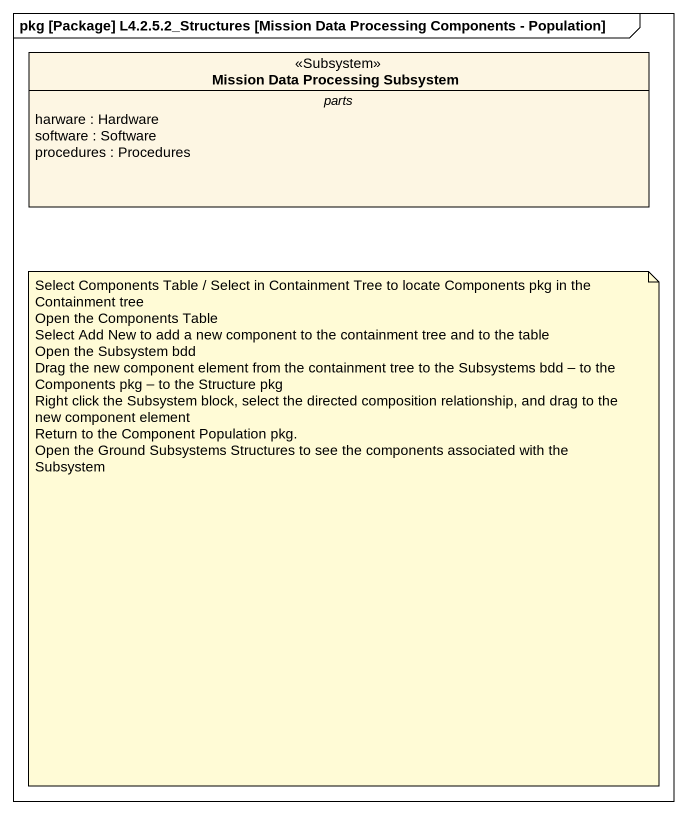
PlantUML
@startuml
mainframe pkg [Package] L4.2.5.2_Structures [Mission Data Processing Components - Population]
hide circle
hide empty members
class "Mission Data Processing Subsystem" as Mission_Data_Processing <<Subsystem>> {
  -- parts --
  harware : Hardware
  software : Software
  procedures : Procedures
}
note as N1
  Select Components Table / Select in Containment Tree to locate Components pkg in the Containment tree
  Open the Components Table
  Select Add New to add a new component to the containment tree and to the table
  Open the Subsystem bdd
  Drag the new component element from the containment tree to the Subsystems bdd – to the Components pkg – to the Structure pkg
  Right click the Subsystem block, select the directed composition relationship, and drag to the new component element
  Return to the Component Population pkg.
  Open the Ground Subsystems Structures to see the components associated with the Subsystem
end note
@enduml
